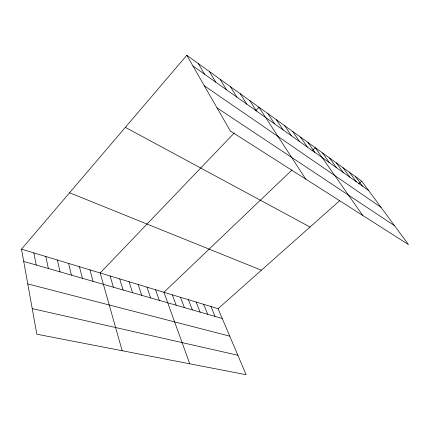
<?xml version="1.0" encoding="UTF-8"?>
<svg xmlns="http://www.w3.org/2000/svg" width="430" height="430" viewBox="0 0 430 430"><rect width="100%" height="100%" fill="white"/><g stroke="black" fill="none" stroke-linecap="round" stroke-linejoin="round"><path stroke-width="0.64" d="M21.5 249.153L218.085 308.686L246.121 374.707L36.84 334.212L21.5 249.153L186.792 55.293L361.711 181.137L408.5 244.611L230.367 131.053L186.792 55.293M234.355 132.902L100.174 272.98L122.174 350.724M255.721 110.596L258.962 107.215L305.752 179.111M291.981 170L163.921 292.287L189.759 363.801M311.949 150.93L315.292 147.743L362.726 215.43M218.085 308.686L339.619 200.751M358.727 183.787L361.711 181.137M32.223 308.6L237.865 355.261M27.767 283.908L229.749 336.163M23.714 261.424L222.235 318.469M69.569 192.774L261.386 270.228M125.356 127.35L310.035 227.029M217.016 107.844L394.6 225.755M204.336 85.796L381.044 207.362M192.946 65.994L368.569 190.442M355.664 176.789L362.538 186.168M349.44 172.306L356.319 181.761M343.022 167.695L349.912 177.225M336.41 162.938L343.307 172.537M329.59 158.03L336.486 167.711M322.554 152.967L329.45 162.723M308.009 142.502L314.889 152.403M300.5 137.1L307.364 147.071M292.739 131.516L299.581 141.556M284.714 125.743L291.54 135.858M276.425 119.776L283.214 129.957M267.842 113.606L274.598 123.851M249.76 100.593L256.42 110.972M240.22 93.735L246.825 104.173M230.329 86.618L236.865 97.115M220.063 79.233L226.524 89.784M209.399 71.557L215.769 82.168M198.316 63.586L204.589 74.239M210.942 306.525L215.059 316.405M203.621 304.306L207.69 314.287M196.101 302.027L200.127 312.115M188.378 299.688L192.355 309.879M180.45 297.291L184.373 307.59M172.301 294.824L176.166 305.23M155.569 289.755L159.299 300.382M146.979 287.154L150.64 297.893M138.148 284.477L141.728 295.335M129.059 281.725L132.564 292.701M119.712 278.898L123.12 289.987M110.085 275.979L113.402 287.197M89.961 269.884L93.057 281.349M79.432 266.697L82.404 278.285M68.569 263.407L71.412 275.13M57.367 260.016L60.066 271.868M45.795 256.511L48.348 268.503M33.846 252.894L36.238 265.02"/></g></svg>
